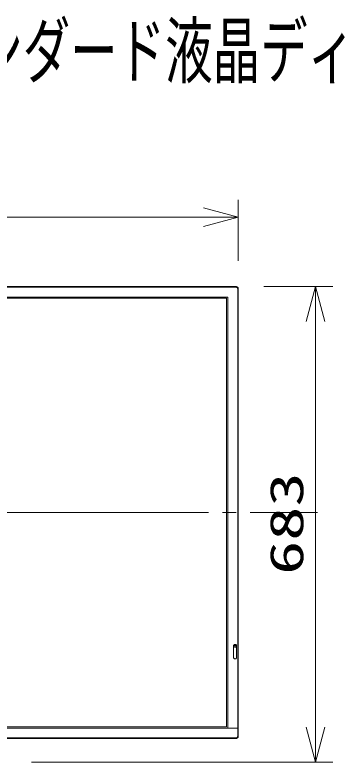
# Model space of a CAD drawing. Units: millimetres on the paper. Extents: x -63 to 66, y -59 to 59.
# Drawn here: x -4 to 19.8, y 5.6 to 59.3 of the extents above; entities that cross this region are included whole.
import ezdxf
from ezdxf.enums import TextEntityAlignment as Align

# ---------------------------------------------------------------- set-up
doc = ezdxf.new("R2010")
doc.units = ezdxf.units.MM
doc.linetypes.add('LONG_CHAIN', pattern=[21, 18, -1, 1, -1])
doc.layers.add('0-0_MOJI1', color=7, linetype='Continuous')
for name, color, linetype, lineweight in [('0-2_GAIKEI', 4, 'Continuous', 9), ('0-3_SUNPOU', 7, 'Continuous', 9), ('0-4_0', 7, 'Continuous', 9)]:
    doc.layers.add(name, color=color, linetype=linetype, lineweight=lineweight)
doc.styles.add('ＭＳ ゴシック', font='')
doc.styles.get('ＭＳ ゴシック').set_extended_font_data('MS Gothic')

# ---------------------------------------------------------------- blocks, each defined once
blk = doc.blocks.new('_Open30')
at = {"layer": '0-4_0'}
blk.add_line((0, 0), (-1, 0), dxfattribs=at)
blk.add_lwpolyline([(-1, 0.2679), (0, 0), (-1, -0.2679)], dxfattribs=at)

msp = doc.modelspace()

# ---------------------------------------------------------------- linework, layer by layer
at = {"layer": '0-2_GAIKEI', "color": 7}
for p, q in [((-44.301, 39.78), (11.849, 39.78)), ((11.999, 39.63), (11.999, 7.463)), ((11.849, 7.313), (-44.301, 7.313))]:
    msp.add_line(p, q, dxfattribs=at)
at = {"layer": '0-2_GAIKEI'}
for p, q in [((11.849, 39.74), (-44.301, 39.74)), ((11.849, 39.74), (11.849, 39.78)), ((11.999, 39.63), (11.959, 39.63)), ((11.959, 7.463), (11.959, 39.63)), ((11.661, 13.136), (11.661, 13.962)), ((11.882, 13.962), (11.882, 13.136)), ((11.664, 13.96), (11.661, 13.96)), ((11.664, 13.96), (11.664, 13.13)), ((11.879, 13.13), (11.879, 13.96)), ((11.882, 13.96), (11.879, 13.96)), ((11.662, 13.13), (11.664, 13.13)), ((11.879, 13.13), (11.882, 13.13)), ((-44.451, 8.059), (11.999, 8.059)), ((11.163, 8.139), (-43.614, 8.139)), ((-44.301, 7.353), (11.849, 7.353)), ((11.849, 7.313), (11.849, 7.353)), ((11.959, 7.463), (11.999, 7.463))]:
    msp.add_line(p, q, dxfattribs=at)
at = {"layer": '0-2_GAIKEI', "color": 134, "linetype": 'LONG_CHAIN'}
msp.add_line((-50.14, 23.547), (17.689, 23.547), dxfattribs=at)
at = {"layer": '0-2_GAIKEI'}
for points in [[(-43.705, 8.059), (-43.705, 39.035), (11.254, 39.035), (11.254, 8.059)], [(-43.614, 38.954), (11.163, 38.954), (11.163, 8.139)]]:
    msp.add_lwpolyline(points, dxfattribs=at)
at = {"layer": '0-2_GAIKEI', "color": 7}
for centre, radius, start, end in [((11.849, 39.629), 0.151, 78.4628, 90), ((11.849, 39.631), 0.149, 67.0808, 78.4374), ((11.849, 39.63), 0.15, 55.9643, 67.0728), ((11.849, 39.629), 0.151, 45.0183, 55.9684), ((11.849, 39.629), 0.151, 34.0741, 45.0266), ((11.85, 39.63), 0.15, 22.9621, 34.0782), ((11.85, 39.63), 0.149, 11.5838, 22.9541), ((11.849, 39.63), 0.15, 0, 11.5584), ((11.849, 7.464), 0.151, 270, 281.5376), ((11.849, 7.463), 0.149, 281.563, 292.9198), ((11.849, 7.463), 0.15, 292.9278, 304.0362), ((11.849, 7.464), 0.151, 304.0322, 314.9821), ((11.849, 7.464), 0.151, 314.9737, 325.926), ((11.85, 7.463), 0.15, 325.9219, 337.0377), ((11.85, 7.463), 0.149, 337.0457, 348.4159), ((11.849, 7.463), 0.15, 348.4414, 0)]:
    msp.add_arc(centre, radius, start, end, dxfattribs=at)
at = {"layer": '0-2_GAIKEI'}
for centre, radius, start, end in [((11.849, 39.629), 0.111, 78.4845, 90), ((11.849, 39.63), 0.11, 67.1081, 78.4591), ((11.849, 39.63), 0.11, 45.0086, 67.0849), ((11.849, 39.63), 0.11, 22.9664, 45.0565), ((11.85, 39.63), 0.109, 11.5699, 22.9395), ((11.849, 39.63), 0.111, 0, 11.5443), ((11.772, 13.962), 0.11, 168.4551, 180), ((11.771, 13.962), 0.109, 157.0593, 168.4296), ((11.772, 13.96), 0.108, 168.4724, 180), ((11.772, 13.96), 0.111, 149.9047, 165.1023), ((11.771, 13.96), 0.107, 157.0865, 168.4469), ((11.771, 13.962), 0.11, 134.9409, 157.0322), ((11.772, 13.96), 0.107, 134.9743, 157.0614), ((11.772, 13.96), 0.111, 134.9503, 149.8888), ((11.772, 13.962), 0.11, 112.9123, 134.9887), ((11.772, 13.96), 0.111, 120.0589, 134.9537), ((11.772, 13.96), 0.107, 112.9356, 135.0214), ((11.772, 13.935), 0.0654, 135.0336, 157.1026), ((11.772, 13.959), 0.111, 104.9551, 120.0496), ((11.772, 13.935), 0.0653, 112.9666, 135.0795), ((11.771, 13.962), 0.11, 101.5392, 112.8892), ((11.771, 13.961), 0.107, 101.5517, 112.9108), ((11.772, 13.96), 0.111, 93.3124, 104.948), ((11.772, 13.935), 0.0653, 90, 112.8817), ((11.772, 13.961), 0.111, 90, 101.5137), ((11.772, 13.959), 0.108, 90, 101.5262), ((11.772, 13.961), 0.11, 81.974, 93.3317), ((11.772, 13.961), 0.111, 78.4629, 90), ((11.772, 13.959), 0.108, 78.4734, 90), ((11.772, 13.935), 0.0651, 67.0732, 90), ((11.772, 13.96), 0.11, 70.8422, 81.9653), ((11.772, 13.961), 0.107, 67.0877, 78.4479), ((11.772, 13.963), 0.109, 67.0945, 78.4383), ((11.771, 13.935), 0.0655, 44.9706, 67.0054), ((11.771, 13.96), 0.111, 59.8747, 70.8453), ((11.771, 13.962), 0.11, 45.0409, 67.071), ((11.772, 13.96), 0.107, 44.9745, 67.0627), ((11.771, 13.935), 0.0655, 22.9957, 45.0311), ((11.771, 13.96), 0.111, 48.9117, 59.8819), ((11.772, 13.96), 0.11, 37.7928, 48.9148), ((11.772, 13.96), 0.107, 22.9344, 45.0213), ((11.772, 13.962), 0.11, 23.0261, 45.0974), ((11.772, 13.96), 0.11, 26.428, 37.7841), ((11.772, 13.96), 0.107, 11.5507, 22.9096), ((11.771, 13.96), 0.112, 14.8583, 26.4025), ((11.773, 13.962), 0.109, 11.6081, 22.9954), ((11.771, 13.96), 0.108, 0, 11.5252), ((11.772, 13.962), 0.11, 0, 11.582), ((11.772, 13.935), 0.0657, 180, 202.7498), ((11.772, 13.935), 0.0653, 157.1727, 180), ((11.772, 13.935), 0.0654, 202.8242, 224.905), ((11.772, 13.935), 0.0652, 224.8654, 247.0148), ((11.772, 13.935), 0.0653, 247.1037, 270), ((11.772, 13.934), 0.065, 270, 292.9415), ((11.771, 13.935), 0.0654, 293.0132, 315.0845), ((11.771, 13.935), 0.0656, 315.0303, 337.0777), ((11.771, 13.935), 0.0655, 337.1502, 0), ((11.772, 13.935), 0.0651, 0, 22.9276), ((11.772, 13.13), 0.108, 180, 191.5276), ((11.771, 13.13), 0.107, 191.5531, 202.9135), ((11.772, 13.13), 0.107, 202.9386, 225.0257), ((11.772, 13.13), 0.107, 224.9786, 247.0644), ((11.771, 13.13), 0.107, 247.0892, 258.4483), ((11.772, 13.131), 0.108, 258.4738, 270), ((11.772, 13.131), 0.108, 270, 281.5266), ((11.772, 13.13), 0.107, 281.5521, 292.9123), ((11.772, 13.13), 0.107, 292.9373, 315.0255), ((11.772, 13.13), 0.107, 314.9787, 337.0656), ((11.772, 13.13), 0.107, 337.0904, 348.4493), ((11.771, 13.13), 0.108, 348.4748, 0), ((11.849, 7.464), 0.111, 270, 281.5154), ((11.849, 7.463), 0.11, 281.5409, 292.8917), ((11.849, 7.464), 0.11, 292.915, 314.9909), ((11.849, 7.464), 0.11, 314.9429, 337.0329), ((11.85, 7.463), 0.109, 337.0599, 348.4297), ((11.849, 7.463), 0.11, 348.4553, 0)]:
    msp.add_arc(centre, radius, start, end, dxfattribs=at)
at = {"layer": '0-3_SUNPOU'}
for p, q in [((11.999, 41.63), (11.999, 46.03)), ((-41.951, 44.78), (9.499, 44.78)), ((13.849, 39.78), (18.806, 39.78)), ((17.556, 37.28), (17.556, 8.113)), ((-2.86, 5.613), (18.806, 5.613))]:
    msp.add_line(p, q, dxfattribs=at)

# ---------------------------------------------------------------- block references
at = {"layer": '0-3_SUNPOU', "xscale": 2.5, "yscale": 2.5}
msp.add_blockref('_Open30', (11.999, 44.78), dxfattribs=at)
for p, rotation in [((17.556, 39.78), 90), ((17.556, 5.613), 270)]:
    msp.add_blockref('_Open30', p, dxfattribs=dict(at, rotation=rotation))

# ---------------------------------------------------------------- texts
at = {"layer": '0-0_MOJI1', "style": 'ＭＳ ゴシック', "width": 0.65}
msp.add_text('５０Ｖ型 ４Ｋスタンダード液晶ディスプレイ（据置きスタンド付）', height=3.849, dxfattribs=at).set_placement((-35.904, 53.66), align=Align.BOTTOM_LEFT)
at = {"layer": '0-3_SUNPOU', "style": 'ＭＳ ゴシック', "width": 1.5}
msp.add_text('683', height=2.405, rotation=90, dxfattribs=at).set_placement((17.394, 19.065), align=Align.BOTTOM_LEFT)

doc.saveas('drawing.dxf')
